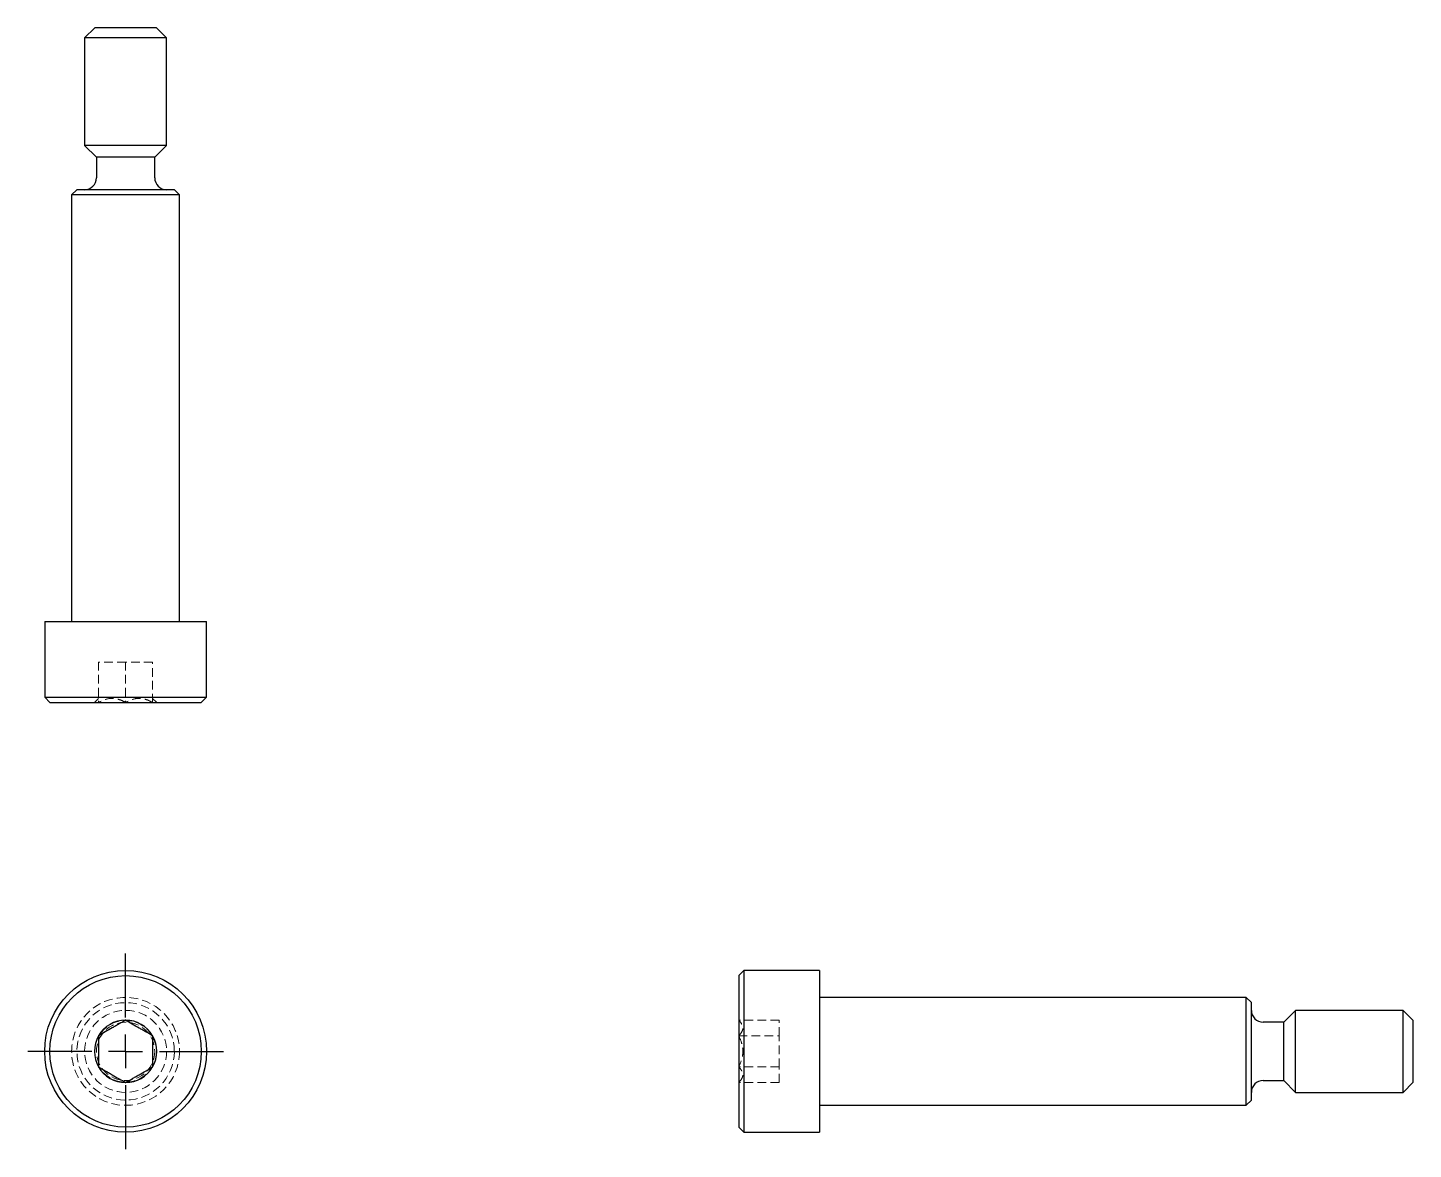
# Model space of a CAD drawing. Header units: millimetres. Extents: x 69 to 273, y 43 to 208.
import ezdxf

# ---------------------------------------------------------------- set-up
doc = ezdxf.new("R2010")
doc.units = ezdxf.units.MM
doc.linetypes.add('HIDDEN', pattern=[1.905, 1.27, -0.635])
doc.layers.add('10', color=7, linetype='Continuous')

# ---------------------------------------------------------------- blocks, each defined once
blk = doc.blocks.new('SW_CENTERMARKSYMBOL_0')
at = {"layer": '10', "color": 0}
for p, q in [((0, 5), (0, 14.44)), ((0, 0), (0, 2.5)), ((-5, 0), (-14.44, 0)), ((0, 0), (-2.5, 0)), ((0, 0), (0, -2.5)), ((0, 0), (2.5, 0)), ((5, 0), (14.44, 0)), ((0, -5), (0, -14.44))]:
    blk.add_line(p, q, dxfattribs=at)

msp = doc.modelspace()

# ---------------------------------------------------------------- linework, layer by layer
at = {"color": 7, "linetype": 'Continuous', "lineweight": 25}
for p, q in [((78.46, 208), (76.95, 206.49)), ((87.54, 208), (78.46, 208)), ((89.05, 206.49), (87.54, 208)), ((76.95, 206.49), (76.95, 190.64)), ((83, 206.49), (76.95, 206.49)), ((89.05, 206.49), (83, 206.49)), ((89.05, 190.64), (89.05, 206.49)), ((76.95, 190.64), (78.7, 188.89)), ((83, 190.64), (76.95, 190.64)), ((89.05, 190.64), (83, 190.64)), ((87.3, 188.89), (89.05, 190.64)), ((78.7, 188.89), (78.7, 185.86)), ((83, 188.89), (78.7, 188.89)), ((87.3, 188.89), (83, 188.89)), ((87.3, 185.86), (87.3, 188.89)), ((75.81, 184.11), (75.04, 183.33)), ((90.19, 184.11), (75.81, 184.11)), ((90.96, 183.33), (90.19, 184.11)), ((75.04, 183.33), (75.04, 120.4)), ((83, 183.33), (75.04, 183.33)), ((90.96, 183.33), (83, 183.33)), ((90.96, 120.4), (90.96, 183.33)), ((71.06, 120.4), (71.06, 109.24)), ((71.06, 120.4), (83, 120.4)), ((83, 120.4), (94.94, 120.4)), ((94.94, 109.24), (94.94, 120.4)), ((71.06, 109.24), (71.83, 108.46)), ((71.06, 109.24), (83, 109.24)), ((71.83, 108.46), (83, 108.46)), ((83, 109.24), (94.94, 109.24)), ((83, 108.46), (94.17, 108.46)), ((94.17, 108.46), (94.94, 109.24)), ((174.24, 68.94), (173.46, 68.17)), ((173.46, 68.17), (173.46, 45.83)), ((185.4, 68.94), (174.24, 68.94)), ((174.24, 68.94), (174.24, 45.06)), ((185.4, 68.94), (185.4, 45.06)), ((248.33, 64.96), (185.4, 64.96)), ((249.11, 64.19), (248.33, 64.96)), ((248.33, 49.04), (248.33, 64.96)), ((249.11, 57), (249.11, 64.19)), ((255.64, 63.05), (253.89, 61.3)), ((271.49, 63.05), (255.64, 63.05)), ((255.64, 50.95), (255.64, 63.05)), ((273, 61.54), (271.49, 63.05)), ((271.49, 50.95), (271.49, 63.05)), ((273, 57), (273, 61.54)), ((253.89, 61.3), (250.86, 61.3)), ((253.89, 52.7), (253.89, 61.3)), ((249.11, 49.81), (249.11, 57)), ((273, 52.46), (273, 57)), ((250.86, 52.7), (253.89, 52.7)), ((253.89, 52.7), (255.64, 50.95)), ((271.49, 50.95), (273, 52.46)), ((248.33, 49.04), (249.11, 49.81)), ((255.64, 50.95), (271.49, 50.95)), ((185.4, 49.04), (248.33, 49.04)), ((173.46, 45.83), (174.24, 45.06)), ((174.24, 45.06), (185.4, 45.06))]:
    msp.add_line(p, q, dxfattribs=at)
at = {"color": 7, "linetype": 'HIDDEN', "lineweight": 18}
for p, q in [((83, 114.43), (79.02, 114.43)), ((79.02, 114.43), (79.02, 108.46)), ((83, 114.43), (83, 108.46)), ((86.98, 114.43), (83, 114.43)), ((86.98, 108.46), (86.98, 114.43)), ((79.02, 109.07), (78.4, 108.46)), ((87.6, 108.46), (86.98, 109.07)), ((179.43, 61.6), (173.46, 61.6)), ((179.43, 59.3), (179.43, 61.6)), ((173.46, 59.3), (179.43, 59.3)), ((179.43, 54.7), (179.43, 59.3)), ((179.43, 54.7), (173.46, 54.7)), ((179.43, 52.4), (179.43, 54.7)), ((179.43, 52.4), (173.46, 52.4))]:
    msp.add_line(p, q, dxfattribs=at)
at = {"color": 7, "linetype": 'Continuous', "lineweight": 25}
for radius in [11.94, 11.17]:
    msp.add_circle((83, 57), radius, dxfattribs=at)
at = {"color": 7, "linetype": 'HIDDEN', "lineweight": 18}
for radius in [7.96, 7.19, 6.05, 4.54, 4.3]:
    msp.add_circle((83, 57), radius, dxfattribs=at)
at = {"color": 7, "linetype": 'Continuous', "lineweight": 25}
for centre, radius, start, end in [((76.95, 185.86), 1.75, 270, 0), ((89.05, 185.86), 1.75, 180, 270), ((83, 57), 4.6, 90, 150), ((83, 57), 4.6, 30, 90), ((250.86, 63.05), 1.75, 180, 270), ((83, 57), 4.6, 150, 210), ((83, 57), 4.6, 330, 30), ((83, 57), 4.6, 210, 270), ((83, 57), 4.6, 270, 330), ((250.86, 50.95), 1.75, 90, 180)]:
    msp.add_arc(centre, radius, start, end, dxfattribs=at)
at = {"color": 7, "linetype": 'HIDDEN', "lineweight": 18}
for points in [[(83, 108.46), (82.69, 108.64), (82.37, 108.79), (81.88, 108.95), (81.71, 109), (81.37, 109.06), (81.19, 109.07), (80.67, 109.08), (80.33, 109.01), (79.65, 108.79), (79.33, 108.64), (79.02, 108.46)], [(86.98, 108.46), (86.67, 108.64), (86.35, 108.79), (85.86, 108.95), (85.69, 109), (85.35, 109.06), (85.17, 109.07), (84.65, 109.08), (84.31, 109.01), (83.64, 108.79), (83.31, 108.64), (83, 108.46)], [(173.46, 59.3), (173.64, 59.48), (173.79, 59.66), (173.95, 59.95), (174, 60.04), (174.06, 60.24), (174.07, 60.34), (174.08, 60.64), (174.01, 60.84), (173.79, 61.23), (173.64, 61.42), (173.46, 61.6)], [(173.46, 59.3), (173.64, 58.94), (173.79, 58.57), (173.95, 58), (174, 57.81), (174.06, 57.41), (174.07, 57.21), (174.08, 56.6), (174.01, 56.21), (173.8, 55.44), (173.64, 55.06), (173.46, 54.7)], [(173.46, 52.4), (173.64, 52.58), (173.79, 52.77), (173.95, 53.05), (174, 53.15), (174.06, 53.35), (174.07, 53.45), (174.08, 53.75), (174.01, 53.95), (173.79, 54.33), (173.64, 54.52), (173.46, 54.7)]]:
    msp.add_open_spline(points, degree=3, knots=[0, 0, 0, 0, 0.25, 0.25, 0.375, 0.375, 0.5, 0.5, 0.75, 0.75, 1, 1, 1, 1], dxfattribs=at)
at = {"color": 7, "linetype": 'Continuous', "lineweight": 25}
for points in [[(83, 61.6), (82.69, 61.42), (82.37, 61.23), (81.88, 60.95), (81.71, 60.85), (81.37, 60.65), (81.19, 60.55), (80.67, 60.25), (80.33, 60.05), (79.65, 59.67), (79.33, 59.48), (79.02, 59.3)], [(86.98, 59.3), (86.67, 59.48), (86.35, 59.66), (85.86, 59.95), (85.69, 60.04), (85.35, 60.24), (85.17, 60.34), (84.65, 60.64), (84.31, 60.84), (83.64, 61.23), (83.31, 61.42), (83, 61.6)], [(79.02, 59.3), (79.02, 58.94), (79.02, 58.57), (79.02, 58), (79.02, 57.81), (79.02, 57.41), (79.02, 57.21), (79.02, 56.61), (79.02, 56.21), (79.02, 55.43), (79.02, 55.06), (79.02, 54.7)], [(86.98, 59.3), (86.98, 58.94), (86.98, 58.57), (86.98, 58), (86.98, 57.81), (86.98, 57.41), (86.98, 57.21), (86.98, 56.6), (86.98, 56.21), (86.98, 55.44), (86.98, 55.06), (86.98, 54.7)], [(79.02, 54.7), (79.33, 54.52), (79.65, 54.34), (80.14, 54.05), (80.31, 53.96), (80.65, 53.76), (80.83, 53.66), (81.35, 53.36), (81.69, 53.16), (82.36, 52.77), (82.69, 52.58), (83, 52.4)], [(83, 52.4), (83.31, 52.58), (83.63, 52.77), (84.12, 53.05), (84.29, 53.15), (84.63, 53.35), (84.81, 53.45), (85.33, 53.75), (85.67, 53.95), (86.35, 54.33), (86.67, 54.52), (86.98, 54.7)]]:
    msp.add_open_spline(points, degree=3, knots=[0, 0, 0, 0, 0.25, 0.25, 0.375, 0.375, 0.5, 0.5, 0.75, 0.75, 1, 1, 1, 1], dxfattribs=at)

# ---------------------------------------------------------------- block references
at = {"layer": '10'}
msp.add_blockref('SW_CENTERMARKSYMBOL_0', (83, 57), dxfattribs=at)

doc.saveas('drawing.dxf')
